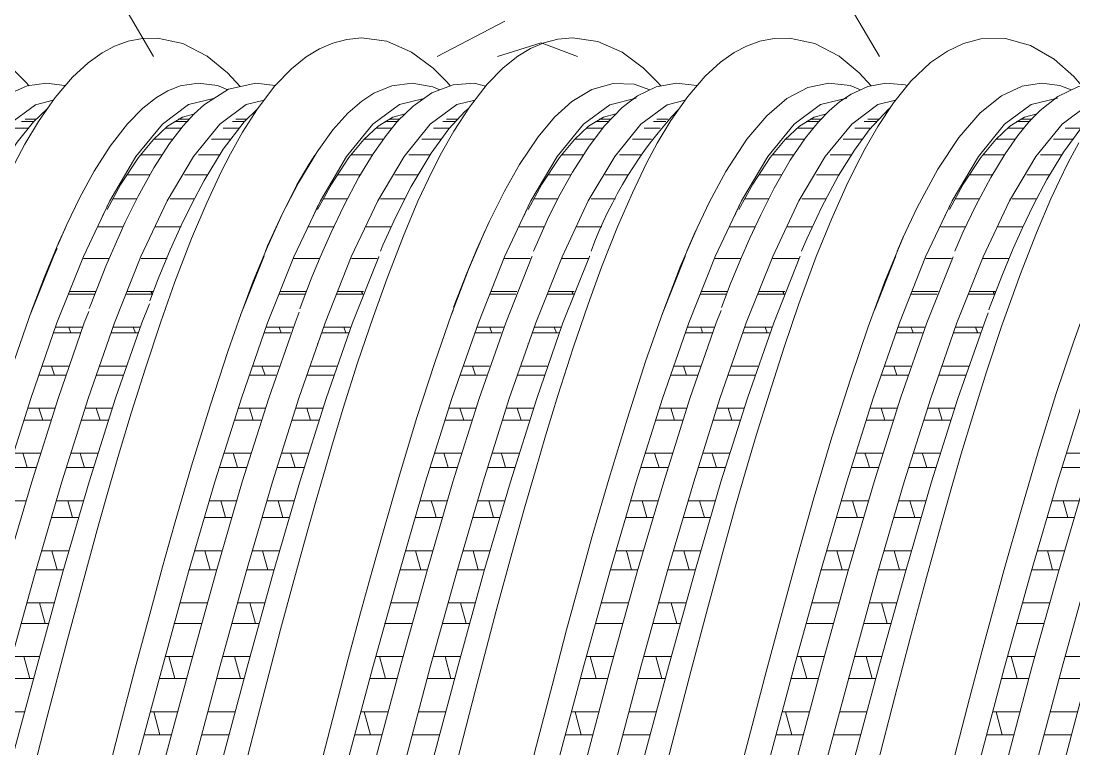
# Model space of a CAD drawing. Header units: millimetres. Extents: x 4229 to 8429, y -1187 to 1783.
# Drawn here: x 7323.5 to 7395.3, y 1054.7 to 1104.3 of the extents above; entities that cross this region are included whole.
import ezdxf

# ---------------------------------------------------------------- set-up
doc = ezdxf.new("R2010")
doc.units = ezdxf.units.MM

msp = doc.modelspace()

# ---------------------------------------------------------------- linework, layer by layer
at = {"lineweight": 5}
for p, q in [((7332.554, 1101.863), (7330.282, 1105.759)), ((7382.056, 1101.854), (7379.778, 1105.759)), ((7356.515, 1104.274), (7351.906, 1101.86)), ((7356.014, 1101.859), (7358.99, 1102.789)), ((7358.99, 1102.789), (7361.473, 1101.858)), ((7324.413, 1097.433), (7323.557, 1097.433)), ((7324.566, 1097.587), (7323.803, 1097.587)), ((7334.892, 1097.433), (7333.978, 1097.433)), ((7335.04, 1097.587), (7334.242, 1097.587)), ((7338.787, 1097.433), (7337.931, 1097.433)), ((7338.94, 1097.587), (7338.177, 1097.587)), ((7349.243, 1097.433), (7348.33, 1097.433)), ((7349.357, 1097.587), (7348.646, 1097.587)), ((7353.138, 1097.433), (7352.282, 1097.433)), ((7353.291, 1097.587), (7352.528, 1097.587)), ((7363.604, 1097.433), (7362.69, 1097.433)), ((7363.752, 1097.587), (7362.953, 1097.587)), ((7367.499, 1097.433), (7366.643, 1097.433)), ((7367.652, 1097.587), (7366.889, 1097.587)), ((7377.979, 1097.433), (7377.065, 1097.433)), ((7378.126, 1097.587), (7377.328, 1097.587)), ((7381.874, 1097.433), (7381.018, 1097.433)), ((7382.027, 1097.587), (7381.263, 1097.587)), ((7392.329, 1097.433), (7391.415, 1097.433)), ((7392.476, 1097.587), (7391.678, 1097.587)), ((7324.032, 1096.974), (7322.923, 1096.974)), ((7334.451, 1096.974), (7333.356, 1096.974)), ((7338.406, 1096.974), (7337.297, 1096.974)), ((7348.839, 1096.974), (7347.719, 1096.974)), ((7352.757, 1096.974), (7351.648, 1096.974)), ((7363.2, 1096.974), (7362.08, 1096.974)), ((7367.117, 1096.974), (7366.009, 1096.974)), ((7377.575, 1096.974), (7376.455, 1096.974)), ((7381.492, 1096.974), (7380.384, 1096.974)), ((7391.887, 1096.974), (7390.793, 1096.974)), ((7395.842, 1096.974), (7394.734, 1096.974)), ((7333.892, 1096.212), (7332.551, 1096.212)), ((7337.806, 1096.212), (7336.503, 1096.212)), ((7348.243, 1096.212), (7346.902, 1096.212)), ((7352.157, 1096.212), (7350.854, 1096.212)), ((7362.603, 1096.212), (7361.263, 1096.212)), ((7366.518, 1096.212), (7365.214, 1096.212)), ((7376.974, 1096.212), (7375.651, 1096.212)), ((7380.893, 1096.212), (7379.589, 1096.212)), ((7391.324, 1096.212), (7390, 1096.212)), ((7395.243, 1096.212), (7393.939, 1096.212)), ((7329.22, 1095.151), (7329.218, 1095.151)), ((7329.393, 1095.398), (7329.393, 1095.405)), ((7333.147, 1095.151), (7331.681, 1095.151)), ((7337.073, 1095.151), (7335.617, 1095.151)), ((7343.571, 1095.151), (7343.569, 1095.151)), ((7343.744, 1095.398), (7343.744, 1095.405)), ((7347.498, 1095.151), (7346.032, 1095.151)), ((7351.424, 1095.151), (7349.968, 1095.151)), ((7357.932, 1095.151), (7357.929, 1095.151)), ((7358.105, 1095.398), (7358.105, 1095.405)), ((7361.858, 1095.151), (7360.393, 1095.151)), ((7365.785, 1095.151), (7364.328, 1095.151)), ((7372.307, 1095.151), (7372.304, 1095.151)), ((7372.48, 1095.398), (7372.48, 1095.405)), ((7376.21, 1095.151), (7374.773, 1095.151)), ((7380.159, 1095.151), (7378.703, 1095.151)), ((7386.657, 1095.151), (7386.654, 1095.151)), ((7386.83, 1095.398), (7386.83, 1095.405)), ((7390.583, 1095.151), (7389.117, 1095.151)), ((7394.509, 1095.151), (7393.053, 1095.151)), ((7332.305, 1093.799), (7330.739, 1093.799)), ((7336.236, 1093.799), (7334.672, 1093.799)), ((7346.656, 1093.799), (7345.09, 1093.799)), ((7350.587, 1093.799), (7349.023, 1093.799)), ((7361.034, 1093.799), (7359.469, 1093.799)), ((7364.948, 1093.799), (7363.354, 1093.799)), ((7375.409, 1093.799), (7373.844, 1093.799)), ((7379.323, 1093.799), (7377.758, 1093.799)), ((7389.759, 1093.799), (7388.194, 1093.799)), ((7393.673, 1093.799), (7392.108, 1093.799)), ((7331.422, 1092.164), (7329.751, 1092.164)), ((7335.351, 1092.164), (7333.681, 1092.164)), ((7345.776, 1092.164), (7344.143, 1092.164)), ((7349.698, 1092.164), (7348.028, 1092.164)), ((7360.137, 1092.164), (7358.503, 1092.164)), ((7364.063, 1092.164), (7362.393, 1092.164)), ((7374.512, 1092.164), (7372.878, 1092.164)), ((7378.434, 1092.164), (7376.764, 1092.164)), ((7388.862, 1092.164), (7387.228, 1092.164)), ((7392.784, 1092.164), (7391.114, 1092.164)), ((7329.393, 1091.627), (7329.086, 1090.963)), ((7329.393, 1091.668), (7329.393, 1091.627)), ((7343.744, 1091.627), (7343.437, 1090.963)), ((7343.744, 1091.668), (7343.744, 1091.627)), ((7358.105, 1091.627), (7357.798, 1090.963)), ((7358.105, 1091.668), (7358.105, 1091.627)), ((7372.48, 1091.627), (7372.172, 1090.963)), ((7372.48, 1091.668), (7372.48, 1091.627)), ((7386.83, 1091.627), (7386.522, 1090.963)), ((7386.83, 1091.668), (7386.83, 1091.627)), ((7326.576, 1090.255), (7326.572, 1090.255)), ((7330.491, 1090.255), (7328.781, 1090.255)), ((7334.43, 1090.255), (7332.695, 1090.255)), ((7340.927, 1090.255), (7340.923, 1090.255)), ((7344.843, 1090.255), (7343.132, 1090.255)), ((7348.781, 1090.255), (7347.046, 1090.255)), ((7355.287, 1090.255), (7355.283, 1090.255)), ((7359.203, 1090.255), (7357.492, 1090.255)), ((7363.119, 1090.255), (7361.409, 1090.255)), ((7369.662, 1090.255), (7369.658, 1090.255)), ((7373.578, 1090.255), (7371.867, 1090.255)), ((7377.516, 1090.255), (7375.781, 1090.255)), ((7384.012, 1090.255), (7384.008, 1090.255)), ((7387.928, 1090.255), (7386.217, 1090.255)), ((7391.844, 1090.255), (7390.134, 1090.255)), ((7329.535, 1088.084), (7327.78, 1088.084)), ((7333.475, 1088.084), (7331.708, 1088.084)), ((7343.898, 1088.084), (7342.131, 1088.084)), ((7347.798, 1088.084), (7346.048, 1088.084)), ((7358.247, 1088.084), (7356.491, 1088.084)), ((7362.186, 1088.084), (7360.419, 1088.084)), ((7372.622, 1088.084), (7370.866, 1088.084)), ((7376.561, 1088.084), (7374.794, 1088.084)), ((7386.972, 1088.084), (7385.216, 1088.084)), ((7390.883, 1088.084), (7389.134, 1088.084)), ((7328.553, 1085.666), (7326.77, 1085.666)), ((7326.835, 1085.828), (7328.617, 1085.828)), ((7332.491, 1085.666), (7330.709, 1085.666)), ((7330.773, 1085.828), (7332.555, 1085.828)), ((7332.454, 1085.642), (7332.381, 1085.828)), ((7332.476, 1085.627), (7332.399, 1085.828)), ((7342.904, 1085.666), (7341.121, 1085.666)), ((7341.186, 1085.828), (7342.968, 1085.828)), ((7346.842, 1085.666), (7345.06, 1085.666)), ((7345.102, 1085.828), (7346.879, 1085.828)), ((7346.805, 1085.642), (7346.732, 1085.828)), ((7346.827, 1085.627), (7346.75, 1085.828)), ((7357.265, 1085.666), (7355.482, 1085.666)), ((7355.546, 1085.828), (7357.329, 1085.828)), ((7361.175, 1085.666), (7359.399, 1085.666)), ((7359.462, 1085.828), (7361.24, 1085.828)), ((7361.166, 1085.642), (7361.093, 1085.828)), ((7361.188, 1085.627), (7361.11, 1085.828)), ((7371.64, 1085.666), (7369.857, 1085.666)), ((7369.921, 1085.828), (7371.704, 1085.828)), ((7375.578, 1085.666), (7373.795, 1085.666)), ((7373.837, 1085.828), (7375.615, 1085.828)), ((7375.541, 1085.642), (7375.468, 1085.828)), ((7375.563, 1085.627), (7375.485, 1085.828)), ((7385.99, 1085.666), (7384.207, 1085.666)), ((7384.271, 1085.828), (7386.054, 1085.828)), ((7389.9, 1085.666), (7388.124, 1085.666)), ((7388.21, 1085.828), (7389.992, 1085.828)), ((7389.891, 1085.642), (7389.817, 1085.828)), ((7389.913, 1085.627), (7389.835, 1085.828)), ((7352.991, 1084.553), (7352.858, 1084.216)), ((7327.557, 1083.014), (7325.755, 1083.014)), ((7325.903, 1083.409), (7327.703, 1083.409)), ((7331.487, 1083.014), (7329.673, 1083.014)), ((7329.815, 1083.409), (7331.626, 1083.409)), ((7331.174, 1083.409), (7331.321, 1083.014)), ((7331.176, 1083.409), (7331.324, 1083.014)), ((7341.908, 1083.014), (7340.106, 1083.014)), ((7340.254, 1083.409), (7342.054, 1083.409)), ((7345.847, 1083.014), (7344.046, 1083.014)), ((7344.166, 1083.409), (7345.977, 1083.409)), ((7345.525, 1083.409), (7345.672, 1083.014)), ((7345.527, 1083.409), (7345.676, 1083.014)), ((7356.268, 1083.014), (7354.467, 1083.014)), ((7354.615, 1083.409), (7356.415, 1083.409)), ((7360.198, 1083.014), (7358.385, 1083.014)), ((7358.556, 1083.409), (7360.35, 1083.409)), ((7359.886, 1083.409), (7360.032, 1083.014)), ((7359.887, 1083.409), (7360.036, 1083.014)), ((7370.643, 1083.014), (7368.841, 1083.014)), ((7368.99, 1083.409), (7370.789, 1083.409)), ((7374.573, 1083.014), (7372.76, 1083.014)), ((7372.902, 1083.409), (7374.712, 1083.409)), ((7374.261, 1083.409), (7374.407, 1083.014)), ((7374.262, 1083.409), (7374.411, 1083.014)), ((7384.993, 1083.014), (7383.191, 1083.014)), ((7383.339, 1083.409), (7385.139, 1083.409)), ((7388.923, 1083.014), (7387.109, 1083.014)), ((7387.251, 1083.409), (7389.062, 1083.409)), ((7388.611, 1083.409), (7388.757, 1083.014)), ((7388.612, 1083.409), (7388.761, 1083.014)), ((7329.393, 1082.283), (7329.393, 1082.252)), ((7343.744, 1082.283), (7343.744, 1082.252)), ((7358.105, 1082.283), (7358.105, 1082.252)), ((7372.48, 1082.283), (7372.48, 1082.252)), ((7386.83, 1082.283), (7386.83, 1082.252)), ((7324.953, 1080.757), (7326.766, 1080.757)), ((7325.601, 1080.757), (7325.81, 1080.145)), ((7328.861, 1080.757), (7330.69, 1080.757)), ((7339.304, 1080.757), (7341.117, 1080.757)), ((7339.953, 1080.757), (7340.161, 1080.145)), ((7343.213, 1080.757), (7345.041, 1080.757)), ((7353.664, 1080.757), (7355.478, 1080.757)), ((7354.313, 1080.757), (7354.522, 1080.145)), ((7357.573, 1080.757), (7359.402, 1080.757)), ((7368.039, 1080.757), (7369.853, 1080.757)), ((7368.688, 1080.757), (7368.896, 1080.145)), ((7371.948, 1080.757), (7373.777, 1080.757)), ((7382.389, 1080.757), (7384.203, 1080.757)), ((7383.038, 1080.757), (7383.246, 1080.145)), ((7386.298, 1080.757), (7388.135, 1080.757)), ((7326.555, 1080.145), (7324.74, 1080.145)), ((7330.487, 1080.145), (7328.656, 1080.145)), ((7340.906, 1080.145), (7339.091, 1080.145)), ((7344.838, 1080.145), (7343.007, 1080.145)), ((7355.267, 1080.145), (7353.452, 1080.145)), ((7359.198, 1080.145), (7357.368, 1080.145)), ((7369.642, 1080.145), (7367.827, 1080.145)), ((7373.573, 1080.145), (7371.743, 1080.145)), ((7383.992, 1080.145), (7382.177, 1080.145)), ((7387.923, 1080.145), (7386.093, 1080.145)), ((7323.989, 1077.888), (7325.816, 1077.888)), ((7324.998, 1077.077), (7324.739, 1077.888)), ((7327.905, 1077.888), (7329.737, 1077.888)), ((7328.912, 1077.077), (7328.652, 1077.888)), ((7338.34, 1077.888), (7340.167, 1077.888)), ((7339.349, 1077.077), (7339.09, 1077.888)), ((7342.257, 1077.888), (7344.095, 1077.888)), ((7343.263, 1077.077), (7343.003, 1077.888)), ((7352.701, 1077.888), (7354.527, 1077.888)), ((7353.71, 1077.077), (7353.451, 1077.888)), ((7356.617, 1077.888), (7358.448, 1077.888)), ((7357.624, 1077.077), (7357.364, 1077.888)), ((7367.076, 1077.888), (7368.902, 1077.888)), ((7368.085, 1077.077), (7367.826, 1077.888)), ((7370.992, 1077.888), (7372.823, 1077.888)), ((7371.998, 1077.077), (7371.738, 1077.888)), ((7381.426, 1077.888), (7383.252, 1077.888)), ((7382.435, 1077.077), (7382.176, 1077.888)), ((7385.342, 1077.888), (7387.173, 1077.888)), ((7386.348, 1077.077), (7386.088, 1077.888)), ((7325.552, 1077.077), (7323.727, 1077.077)), ((7329.489, 1077.077), (7327.64, 1077.077)), ((7339.904, 1077.077), (7338.078, 1077.077)), ((7343.82, 1077.077), (7341.991, 1077.077)), ((7354.264, 1077.077), (7352.439, 1077.077)), ((7358.181, 1077.077), (7356.351, 1077.077)), ((7368.639, 1077.077), (7366.814, 1077.077)), ((7372.556, 1077.077), (7370.726, 1077.077)), ((7382.989, 1077.077), (7381.163, 1077.077)), ((7386.906, 1077.077), (7385.076, 1077.077)), ((7323.011, 1074.82), (7324.857, 1074.82)), ((7326.929, 1074.82), (7328.762, 1074.82)), ((7337.362, 1074.82), (7339.208, 1074.82)), ((7341.28, 1074.82), (7343.113, 1074.82)), ((7351.722, 1074.82), (7353.569, 1074.82)), ((7355.641, 1074.82), (7357.474, 1074.82)), ((7366.097, 1074.82), (7367.944, 1074.82)), ((7370.016, 1074.82), (7371.849, 1074.82)), ((7380.447, 1074.82), (7382.294, 1074.82)), ((7384.366, 1074.82), (7386.199, 1074.82)), ((7394.808, 1074.82), (7396.654, 1074.82)), ((7324.552, 1073.829), (7322.709, 1073.829)), ((7328.452, 1073.829), (7326.617, 1073.829)), ((7338.904, 1073.829), (7337.06, 1073.829)), ((7342.803, 1073.829), (7340.968, 1073.829)), ((7353.264, 1073.829), (7351.421, 1073.829)), ((7357.163, 1073.829), (7355.329, 1073.829)), ((7367.639, 1073.829), (7365.796, 1073.829)), ((7371.538, 1073.829), (7369.704, 1073.829)), ((7381.989, 1073.829), (7380.146, 1073.829)), ((7385.888, 1073.829), (7384.054, 1073.829)), ((7396.35, 1073.829), (7394.507, 1073.829)), ((7322.023, 1071.572), (7323.859, 1071.572)), ((7325.941, 1071.572), (7327.774, 1071.572)), ((7327.033, 1070.421), (7326.701, 1071.572)), ((7336.374, 1071.572), (7338.21, 1071.572)), ((7340.292, 1071.572), (7342.125, 1071.572)), ((7341.384, 1070.421), (7341.052, 1071.572)), ((7350.735, 1071.572), (7352.57, 1071.572)), ((7354.652, 1071.572), (7356.485, 1071.572)), ((7355.744, 1070.421), (7355.413, 1071.572)), ((7365.11, 1071.572), (7366.945, 1071.572)), ((7369.027, 1071.572), (7370.86, 1071.572)), ((7370.119, 1070.421), (7369.788, 1071.572)), ((7379.459, 1071.572), (7381.295, 1071.572)), ((7383.377, 1071.572), (7385.21, 1071.572)), ((7384.469, 1070.421), (7384.138, 1071.572)), ((7393.82, 1071.572), (7395.656, 1071.572)), ((7327.433, 1070.421), (7325.598, 1070.421)), ((7337.872, 1070.421), (7336.024, 1070.421)), ((7341.784, 1070.421), (7339.949, 1070.421)), ((7352.232, 1070.421), (7350.384, 1070.421)), ((7356.145, 1070.421), (7354.31, 1070.421)), ((7366.607, 1070.421), (7364.759, 1070.421)), ((7370.52, 1070.421), (7368.685, 1070.421)), ((7380.957, 1070.421), (7379.109, 1070.421)), ((7384.87, 1070.421), (7383.035, 1070.421)), ((7395.318, 1070.421), (7393.47, 1070.421)), ((7324.927, 1068.164), (7326.778, 1068.164)), ((7325.631, 1068.164), (7325.992, 1066.873)), ((7335.364, 1068.164), (7337.22, 1068.164)), ((7339.278, 1068.164), (7341.129, 1068.164)), ((7339.983, 1068.164), (7340.343, 1066.873)), ((7349.724, 1068.164), (7351.581, 1068.164)), ((7353.639, 1068.164), (7355.49, 1068.164)), ((7354.343, 1068.164), (7354.703, 1066.873)), ((7364.099, 1068.164), (7365.956, 1068.164)), ((7368.014, 1068.164), (7369.865, 1068.164)), ((7368.718, 1068.164), (7369.078, 1066.873)), ((7378.449, 1068.164), (7380.306, 1068.164)), ((7382.364, 1068.164), (7384.214, 1068.164)), ((7383.068, 1068.164), (7383.428, 1066.873)), ((7392.81, 1068.164), (7394.667, 1068.164)), ((7326.415, 1066.873), (7324.555, 1066.873)), ((7336.848, 1066.873), (7334.996, 1066.873)), ((7340.767, 1066.873), (7338.906, 1066.873)), ((7351.209, 1066.873), (7349.357, 1066.873)), ((7355.127, 1066.873), (7353.266, 1066.873)), ((7365.583, 1066.873), (7363.732, 1066.873)), ((7369.502, 1066.873), (7367.641, 1066.873)), ((7379.933, 1066.873), (7378.081, 1066.873)), ((7383.852, 1066.873), (7381.991, 1066.873)), ((7394.294, 1066.873), (7392.442, 1066.873)), ((7323.925, 1064.616), (7325.782, 1064.616)), ((7325.156, 1063.208), (7324.771, 1064.616)), ((7334.353, 1064.616), (7336.204, 1064.616)), ((7338.276, 1064.616), (7340.133, 1064.616)), ((7339.507, 1063.208), (7339.122, 1064.616)), ((7348.714, 1064.616), (7350.565, 1064.616)), ((7352.636, 1064.616), (7354.493, 1064.616)), ((7353.868, 1063.208), (7353.482, 1064.616)), ((7363.089, 1064.616), (7364.94, 1064.616)), ((7367.011, 1064.616), (7368.868, 1064.616)), ((7368.243, 1063.208), (7367.857, 1064.616)), ((7377.439, 1064.616), (7379.29, 1064.616)), ((7381.361, 1064.616), (7383.218, 1064.616)), ((7382.592, 1063.208), (7382.207, 1064.616)), ((7391.8, 1064.616), (7393.651, 1064.616)), ((7325.395, 1063.208), (7323.532, 1063.208)), ((7335.818, 1063.208), (7333.952, 1063.208)), ((7339.746, 1063.208), (7337.883, 1063.208)), ((7350.179, 1063.208), (7348.313, 1063.208)), ((7354.106, 1063.208), (7352.243, 1063.208)), ((7364.554, 1063.208), (7362.688, 1063.208)), ((7368.481, 1063.208), (7366.618, 1063.208)), ((7378.904, 1063.208), (7377.038, 1063.208)), ((7382.831, 1063.208), (7380.968, 1063.208)), ((7393.264, 1063.208), (7391.399, 1063.208)), ((7322.905, 1060.951), (7324.776, 1060.951)), ((7323.721, 1060.951), (7324.129, 1059.448)), ((7333.341, 1060.951), (7335.199, 1060.951)), ((7334.013, 1059.448), (7333.601, 1060.951)), ((7337.256, 1060.951), (7339.127, 1060.951)), ((7338.072, 1060.951), (7338.48, 1059.448)), ((7347.702, 1060.951), (7349.56, 1060.951)), ((7348.374, 1059.448), (7347.961, 1060.951)), ((7351.616, 1060.951), (7353.487, 1060.951)), ((7352.433, 1060.951), (7352.841, 1059.448)), ((7362.077, 1060.951), (7363.935, 1060.951)), ((7362.748, 1059.448), (7362.336, 1060.951)), ((7365.991, 1060.951), (7367.862, 1060.951)), ((7366.808, 1060.951), (7367.216, 1059.448)), ((7376.427, 1060.951), (7378.285, 1060.951)), ((7377.098, 1059.448), (7376.686, 1060.951)), ((7380.341, 1060.951), (7382.212, 1060.951)), ((7381.157, 1060.951), (7381.566, 1059.448)), ((7390.788, 1060.951), (7392.645, 1060.951)), ((7391.459, 1059.448), (7391.047, 1060.951)), ((7394.702, 1060.951), (7396.573, 1060.951)), ((7324.366, 1059.448), (7322.502, 1059.448)), ((7334.796, 1059.448), (7332.934, 1059.448)), ((7338.717, 1059.448), (7336.853, 1059.448)), ((7349.157, 1059.448), (7347.295, 1059.448)), ((7353.077, 1059.448), (7351.213, 1059.448)), ((7363.532, 1059.448), (7361.67, 1059.448)), ((7367.452, 1059.448), (7365.588, 1059.448)), ((7377.882, 1059.448), (7376.02, 1059.448)), ((7381.802, 1059.448), (7379.938, 1059.448)), ((7392.243, 1059.448), (7390.381, 1059.448)), ((7396.163, 1059.448), (7394.299, 1059.448)), ((7321.897, 1057.191), (7323.757, 1057.191)), ((7332.33, 1057.191), (7334.194, 1057.191)), ((7332.567, 1057.191), (7332.993, 1055.616)), ((7336.248, 1057.191), (7338.108, 1057.191)), ((7346.69, 1057.191), (7348.554, 1057.191)), ((7346.928, 1057.191), (7347.354, 1055.616)), ((7350.608, 1057.191), (7352.469, 1057.191)), ((7361.065, 1057.191), (7362.929, 1057.191)), ((7361.303, 1057.191), (7361.728, 1055.616)), ((7364.983, 1057.191), (7366.844, 1057.191)), ((7375.415, 1057.191), (7377.279, 1057.191)), ((7375.653, 1057.191), (7376.078, 1055.616)), ((7379.333, 1057.191), (7381.194, 1057.191)), ((7389.776, 1057.191), (7391.64, 1057.191)), ((7390.013, 1057.191), (7390.439, 1055.616)), ((7393.694, 1057.191), (7395.554, 1057.191)), ((7333.774, 1055.616), (7331.91, 1055.616)), ((7337.684, 1055.616), (7335.828, 1055.616)), ((7348.135, 1055.616), (7346.27, 1055.616)), ((7352.044, 1055.616), (7350.189, 1055.616)), ((7362.51, 1055.616), (7360.645, 1055.616)), ((7366.419, 1055.616), (7364.564, 1055.616)), ((7376.86, 1055.616), (7374.995, 1055.616)), ((7380.769, 1055.616), (7378.914, 1055.616)), ((7391.22, 1055.616), (7389.356, 1055.616)), ((7395.13, 1055.616), (7393.274, 1055.616))]:
    msp.add_line(p, q, dxfattribs=at)
at = {"lineweight": 5, "flags": 128}
for points in [[(7338.469, 1099.804), (7337.6, 1100.747), (7336.217, 1101.89), (7334.564, 1102.747), (7332.83, 1103.114), (7331.804, 1103.09), (7330.824, 1102.9), (7329.905, 1102.565), (7329.043, 1102.105), (7328.098, 1101.433), (7327.029, 1100.448), (7325.839, 1099.057), (7324.703, 1097.422), (7323.789, 1095.882), (7323.081, 1094.542)], [(7352.786, 1099.856), (7352.577, 1100.109), (7351.626, 1101.061), (7350.155, 1102.154), (7348.462, 1102.894), (7346.74, 1103.126), (7345.735, 1103.025), (7344.776, 1102.765), (7343.873, 1102.37), (7342.976, 1101.825), (7341.962, 1101.013), (7340.836, 1099.849), (7339.64, 1098.289), (7338.626, 1096.69), (7337.807, 1095.226), (7337.171, 1093.986), (7336.182, 1091.882), (7335.148, 1089.443), (7334.013, 1086.487), (7333.059, 1083.777), (7332.005, 1080.606), (7331.038, 1077.547), (7330.238, 1074.908), (7329.57, 1072.63), (7328.777, 1069.834), (7327.816, 1066.317), (7326.694, 1062.124), (7325.307, 1056.846), (7324.139, 1052.323)], [(7367.144, 1099.848), (7366.905, 1100.135), (7365.966, 1101.072), (7364.524, 1102.151), (7362.856, 1102.889), (7361.133, 1103.126), (7360.124, 1103.03), (7359.168, 1102.779), (7358.273, 1102.395), (7357.398, 1101.873), (7356.409, 1101.091), (7355.306, 1099.962), (7354.097, 1098.411), (7353.038, 1096.779), (7352.193, 1095.288), (7351.548, 1094.039), (7350.591, 1091.998), (7349.592, 1089.629), (7348.484, 1086.755), (7347.53, 1084.098), (7346.476, 1080.974), (7345.496, 1077.887), (7344.69, 1075.215), (7344.166, 1073.413), (7343.607, 1071.451), (7342.928, 1069.033), (7342.129, 1066.137), (7341.223, 1062.785), (7339.821, 1057.456), (7338.654, 1052.884)], [(7381.503, 1099.86), (7380.686, 1100.747), (7379.306, 1101.888), (7377.654, 1102.745), (7375.918, 1103.114), (7374.891, 1103.091), (7373.914, 1102.901), (7373.003, 1102.571), (7372.155, 1102.122), (7371.228, 1101.468), (7370.171, 1100.506), (7368.989, 1099.14), (7367.839, 1097.502), (7366.909, 1095.944), (7366.184, 1094.578), (7365.217, 1092.555), (7364.207, 1090.235), (7363.116, 1087.495), (7362.189, 1084.971), (7361.17, 1081.994), (7360.157, 1078.817), (7359.297, 1076), (7358.595, 1073.631), (7357.882, 1071.164), (7356.988, 1067.984), (7355.921, 1064.059), (7354.49, 1058.594), (7353.258, 1053.821)], [(7395.856, 1099.85), (7395.305, 1100.49), (7393.964, 1101.672), (7392.368, 1102.601), (7390.658, 1103.078), (7388.973, 1103.051), (7387.789, 1102.739), (7386.696, 1102.227), (7385.545, 1101.438), (7384.206, 1100.17), (7383.018, 1098.703), (7381.955, 1097.095), (7381.087, 1095.588), (7380.401, 1094.277), (7379.814, 1093.073), (7378.805, 1090.822), (7377.75, 1088.222), (7376.563, 1084.987), (7375.559, 1082.037), (7374.529, 1078.849), (7373.656, 1076.017), (7372.949, 1073.638), (7372.247, 1071.202), (7371.377, 1068.074), (7370.335, 1064.209), (7369.226, 1060.029), (7367.925, 1055.044), (7366.84, 1050.818)], [(7324.047, 1099.869), (7323.911, 1100.034), (7322.77, 1101.17)], [(7326.536, 1099.872), (7326.488, 1099.889), (7325.267, 1100.049), (7323.95, 1099.855), (7322.655, 1099.287), (7321.828, 1098.718), (7321.036, 1098.015), (7320.115, 1097), (7319.047, 1095.571), (7317.928, 1093.784), (7316.996, 1092.069), (7316.262, 1090.569), (7315.657, 1089.231), (7315.386, 1088.584)], [(7337.631, 1099.595), (7336.926, 1099.889), (7335.596, 1100.047), (7334.367, 1099.848), (7333.541, 1099.522), (7332.752, 1099.061), (7331.834, 1098.34), (7330.772, 1097.257), (7329.603, 1095.749), (7328.515, 1094.042), (7327.538, 1092.248), (7326.646, 1090.414), (7326.038, 1089.002)], [(7340.866, 1099.88), (7340.85, 1099.887), (7339.524, 1100.047), (7337.672, 1099.621), (7336.04, 1098.587), (7335.336, 1097.948), (7334.577, 1097.126), (7333.653, 1095.936), (7332.573, 1094.277), (7331.506, 1092.344), (7330.632, 1090.558), (7329.939, 1089.029), (7329.314, 1087.564), (7328.274, 1084.954), (7328.177, 1084.686)], [(7352.074, 1099.58), (7351.592, 1099.795), (7350.197, 1100.047), (7348.806, 1099.867), (7347.586, 1099.353), (7346.75, 1098.804), (7345.816, 1097.995), (7344.785, 1096.851), (7343.712, 1095.368), (7342.434, 1093.24), (7341.337, 1091.117), (7340.338, 1088.95), (7340.185, 1088.584)], [(7355.203, 1099.83), (7354.416, 1100.029), (7352.987, 1099.934), (7351.541, 1099.373), (7350.253, 1098.47), (7349.204, 1097.439), (7348.415, 1096.481), (7347.54, 1095.23), (7346.566, 1093.621), (7345.535, 1091.684), (7344.645, 1089.821), (7343.919, 1088.167), (7343.314, 1086.7), (7342.615, 1084.9), (7342.523, 1084.648)], [(7366.399, 1099.581), (7365.339, 1099.962), (7363.895, 1100.015), (7362.448, 1099.609), (7361.082, 1098.786), (7359.911, 1097.715), (7358.789, 1096.374), (7357.523, 1094.503), (7356.482, 1092.679), (7355.458, 1090.631), (7354.608, 1088.734), (7353.923, 1087.081), (7353.306, 1085.519), (7353.021, 1084.764)], [(7369.623, 1099.873), (7369.606, 1099.88), (7368.23, 1100.046), (7366.839, 1099.793), (7365.571, 1099.183), (7364.508, 1098.378), (7363.318, 1097.14), (7362.256, 1095.75), (7361.127, 1093.979), (7360.18, 1092.259), (7359.431, 1090.746), (7358.823, 1089.415), (7358.472, 1088.59)], [(7380.775, 1099.591), (7380.062, 1099.875), (7378.612, 1100.045), (7377.167, 1099.753), (7375.749, 1099), (7374.378, 1097.822), (7373.023, 1096.216), (7371.592, 1094.026), (7370.471, 1091.946), (7369.429, 1089.754), (7368.924, 1088.594)], [(7383.957, 1099.862), (7383.819, 1099.917), (7382.504, 1100.043), (7381.27, 1099.817), (7380.127, 1099.295), (7379.345, 1098.763), (7378.631, 1098.15), (7377.906, 1097.405), (7377.021, 1096.322), (7375.977, 1094.797), (7374.875, 1092.886), (7373.96, 1091.069), (7373.224, 1089.479), (7372.612, 1088.072), (7371.889, 1086.311), (7371.289, 1084.752)], [(7395.141, 1099.575), (7394.37, 1099.888), (7393.116, 1100.048), (7391.799, 1099.84), (7390.374, 1099.176), (7388.921, 1098.014), (7387.465, 1096.326), (7386.05, 1094.168), (7384.638, 1091.556), (7383.66, 1089.485), (7383.272, 1088.582)], [(7398.343, 1099.851), (7397.066, 1100.049), (7395.636, 1099.814), (7394.215, 1099.127), (7393.017, 1098.183), (7392.273, 1097.42), (7391.493, 1096.471), (7390.624, 1095.227), (7389.651, 1093.62), (7388.627, 1091.696), (7387.747, 1089.855), (7387.19, 1088.59)], [(7325.712, 1098.874), (7324.501, 1098.574), (7322.713, 1097.24), (7320.926, 1095.044), (7319.115, 1092.008), (7317.327, 1088.211), (7315.54, 1083.706), (7313.729, 1078.546), (7311.942, 1072.864), (7310.154, 1066.735), (7308.344, 1060.236), (7306.556, 1053.533), (7304.769, 1046.714), (7302.958, 1039.866), (7301.17, 1033.164), (7299.383, 1026.692), (7297.572, 1020.537), (7295.785, 1014.855), (7293.997, 1009.717), (7292.186, 1005.192)], [(7336.742, 1099.022), (7336.739, 1099.023), (7334.952, 1098.575), (7333.164, 1097.243), (7331.353, 1095.036), (7329.566, 1092.013), (7327.778, 1088.217), (7325.968, 1083.692), (7324.18, 1078.554), (7322.393, 1072.872), (7320.582, 1066.717), (7318.794, 1060.245), (7317.007, 1053.543), (7315.196, 1046.695), (7313.409, 1039.876), (7311.621, 1033.173), (7309.81, 1026.674), (7308.023, 1020.545), (7306.235, 1014.863), (7304.425, 1009.703), (7302.637, 1005.198), (7302.633, 1005.188)], [(7340.095, 1098.882), (7338.87, 1098.575), (7337.083, 1097.243), (7335.272, 1095.036), (7333.485, 1092.013), (7331.697, 1088.217), (7329.886, 1083.692), (7328.099, 1078.554), (7326.311, 1072.872), (7324.501, 1066.717), (7322.713, 1060.245), (7320.926, 1053.543), (7319.115, 1046.695), (7317.327, 1039.876), (7315.54, 1033.173), (7313.729, 1026.674), (7311.942, 1020.545), (7310.154, 1014.863), (7308.344, 1009.703), (7306.556, 1005.198), (7306.54, 1005.163)], [(7351.004, 1098.997), (7349.321, 1098.576), (7347.51, 1097.237), (7345.723, 1095.04), (7343.935, 1092.018), (7342.125, 1088.205), (7340.337, 1083.699), (7338.55, 1078.562), (7336.739, 1072.855), (7334.952, 1066.726), (7333.164, 1060.255), (7331.353, 1053.524), (7327.778, 1039.885), (7325.968, 1033.154), (7324.18, 1026.683), (7322.393, 1020.554), (7320.582, 1014.847), (7318.794, 1009.71), (7317.007, 1005.204)], [(7354.465, 1098.882), (7353.24, 1098.576), (7351.429, 1097.237), (7349.642, 1095.04), (7347.854, 1092.018), (7346.043, 1088.205), (7344.256, 1083.699), (7342.468, 1078.562), (7340.658, 1072.855), (7338.87, 1066.726), (7337.083, 1060.255), (7335.272, 1053.524), (7331.697, 1039.885), (7329.886, 1033.154), (7328.099, 1026.683), (7326.311, 1020.554), (7324.501, 1014.847), (7322.713, 1009.71), (7320.926, 1005.204)], [(7365.476, 1099.022), (7363.668, 1098.574), (7361.88, 1097.24), (7360.093, 1095.044), (7358.282, 1092.008), (7356.494, 1088.211), (7354.707, 1083.706), (7352.896, 1078.546), (7351.109, 1072.864), (7349.321, 1066.735), (7347.51, 1060.236), (7345.723, 1053.533), (7343.935, 1046.714), (7342.125, 1039.866), (7340.337, 1033.164), (7338.55, 1026.692), (7336.739, 1020.537), (7334.952, 1014.855), (7333.164, 1009.717), (7331.353, 1005.192), (7331.276, 1005.027)], [(7368.803, 1098.876), (7367.586, 1098.574), (7365.799, 1097.24), (7364.011, 1095.044), (7362.201, 1092.008), (7360.413, 1088.211), (7358.626, 1083.706), (7356.815, 1078.546), (7355.027, 1072.864), (7353.24, 1066.735), (7351.429, 1060.236), (7349.642, 1053.533), (7347.854, 1046.714), (7346.043, 1039.866), (7344.256, 1033.164), (7342.468, 1026.692), (7340.658, 1020.537), (7338.87, 1014.855), (7337.083, 1009.717), (7335.272, 1005.192)], [(7379.827, 1099.022), (7379.825, 1099.023), (7378.037, 1098.575), (7376.25, 1097.243), (7374.439, 1095.036), (7372.651, 1092.013), (7370.864, 1088.217), (7369.053, 1083.692), (7367.266, 1078.554), (7365.478, 1072.872), (7363.668, 1066.717), (7361.88, 1060.245), (7360.093, 1053.543), (7358.282, 1046.695), (7356.494, 1039.876), (7354.707, 1033.173), (7352.896, 1026.674), (7351.109, 1020.545), (7349.321, 1014.863), (7347.51, 1009.703), (7345.723, 1005.198), (7345.718, 1005.186)], [(7383.159, 1098.876), (7381.956, 1098.575), (7380.168, 1097.243), (7378.358, 1095.036), (7376.57, 1092.013), (7374.783, 1088.217), (7372.972, 1083.692), (7371.184, 1078.554), (7369.397, 1072.872), (7367.586, 1066.717), (7365.799, 1060.245), (7364.011, 1053.543), (7362.201, 1046.695), (7360.413, 1039.876), (7358.626, 1033.173), (7356.815, 1026.674), (7355.027, 1020.545), (7353.24, 1014.863), (7351.429, 1009.703), (7349.642, 1005.198)], [(7394.194, 1099.023), (7392.407, 1098.576), (7390.596, 1097.237), (7388.809, 1095.04), (7387.021, 1092.018), (7385.21, 1088.205), (7383.423, 1083.699), (7381.635, 1078.562), (7379.825, 1072.855), (7378.037, 1066.726), (7376.25, 1060.255), (7374.439, 1053.524), (7370.864, 1039.885), (7369.053, 1033.154), (7367.266, 1026.683), (7365.478, 1020.554), (7363.668, 1014.847), (7361.88, 1009.71), (7360.093, 1005.204), (7360.071, 1005.159)], [(7397.539, 1098.879), (7396.325, 1098.576), (7394.515, 1097.237), (7392.727, 1095.04), (7390.94, 1092.018), (7389.129, 1088.205), (7387.342, 1083.699), (7385.554, 1078.562), (7383.743, 1072.855), (7381.956, 1066.726), (7380.168, 1060.255), (7378.358, 1053.524), (7374.783, 1039.885), (7372.972, 1033.154), (7371.184, 1026.683), (7369.397, 1020.554), (7367.586, 1014.847), (7365.799, 1009.71), (7364.011, 1005.204), (7363.961, 1005.098)], [(7408.561, 1099.022), (7406.753, 1098.574), (7404.966, 1097.24), (7403.178, 1095.044), (7401.367, 1092.008), (7399.58, 1088.211), (7397.792, 1083.706), (7395.982, 1078.546), (7394.194, 1072.864), (7392.407, 1066.735), (7390.596, 1060.236), (7388.809, 1053.533), (7387.021, 1046.714), (7385.21, 1039.866), (7383.423, 1033.164), (7381.635, 1026.692), (7379.825, 1020.537), (7378.037, 1014.855), (7376.25, 1009.717), (7374.439, 1005.192), (7374.374, 1005.053)], [(7411.908, 1098.88), (7410.672, 1098.574), (7408.884, 1097.24), (7407.097, 1095.044), (7405.286, 1092.008), (7403.499, 1088.211), (7401.711, 1083.706), (7399.9, 1078.546), (7398.113, 1072.864), (7396.325, 1066.735), (7394.515, 1060.236), (7392.727, 1053.533), (7390.94, 1046.714), (7389.129, 1039.866), (7387.342, 1033.164), (7385.554, 1026.692), (7383.743, 1020.537), (7381.956, 1014.855), (7380.168, 1009.717), (7378.358, 1005.192)], [(7325.301, 1098.289), (7324.379, 1097.406), (7323.266, 1096.014), (7322.219, 1094.426), (7321.296, 1092.793), (7320.486, 1091.183), (7319.472, 1088.973), (7319.314, 1088.596)], [(7329.393, 1091.432), (7330.333, 1093.158), (7331.529, 1094.967), (7332.55, 1096.211), (7333.518, 1097.114), (7334.527, 1097.728), (7335.371, 1097.955)], [(7339.624, 1098.263), (7338.736, 1097.411), (7337.302, 1095.54), (7336.003, 1093.409), (7335.162, 1091.824), (7334.436, 1090.326), (7333.696, 1088.68), (7332.875, 1086.711), (7332.301, 1085.201)], [(7343.744, 1091.432), (7344.684, 1093.158), (7345.88, 1094.967), (7346.901, 1096.211), (7347.87, 1097.114), (7348.878, 1097.728), (7349.722, 1097.955)], [(7354.008, 1098.298), (7353.778, 1098.112), (7352.695, 1096.924), (7351.488, 1095.271), (7350.123, 1092.987), (7349.073, 1090.925), (7348.192, 1088.986), (7348.029, 1088.595)], [(7358.105, 1091.432), (7359.045, 1093.158), (7360.241, 1094.967), (7361.262, 1096.211), (7362.23, 1097.114), (7363.238, 1097.728), (7364.082, 1097.955)], [(7372.48, 1091.432), (7373.42, 1093.158), (7374.616, 1094.967), (7375.636, 1096.211), (7376.605, 1097.114), (7377.613, 1097.728), (7378.457, 1097.955)], [(7382.793, 1098.362), (7382.669, 1098.27), (7381.355, 1096.862), (7380.348, 1095.482), (7379.278, 1093.742), (7378.135, 1091.6), (7377.109, 1089.425), (7376.747, 1088.583)], [(7386.83, 1091.432), (7387.77, 1093.158), (7388.966, 1094.967), (7389.986, 1096.211), (7390.955, 1097.114), (7391.963, 1097.728), (7392.807, 1097.955)], [(7397.209, 1098.41), (7396.684, 1097.935), (7395.725, 1096.856), (7394.617, 1095.337), (7393.479, 1093.475), (7392.541, 1091.706), (7391.805, 1090.169), (7391.184, 1088.768), (7390.446, 1086.988), (7389.565, 1084.73), (7389.515, 1084.593)], [(7395.654, 1095.971), (7394.912, 1094.591), (7394.329, 1093.412), (7393.75, 1092.162), (7392.759, 1089.83), (7391.679, 1087.049), (7390.416, 1083.522), (7389.364, 1080.366), (7388.419, 1077.356), (7387.644, 1074.768), (7387.002, 1072.54), (7386.228, 1069.802), (7385.27, 1066.34), (7384.152, 1062.2), (7383.102, 1058.206), (7381.903, 1053.531)], [(7323.297, 1029.168), (7324.354, 1033.149), (7325.392, 1037.118), (7326.404, 1041.038), (7327.357, 1044.778), (7327.972, 1047.22), (7328.451, 1049.113), (7328.884, 1050.814), (7329.477, 1053.127), (7330.24, 1056.07), (7331.314, 1060.154), (7332.297, 1063.832), (7333.176, 1067.075), (7333.984, 1069.978), (7335.142, 1073.953), (7336.408, 1078.049), (7337.651, 1081.817), (7338.512, 1084.277), (7339.362, 1086.553), (7340.317, 1088.892), (7341.366, 1091.203), (7342.338, 1093.098), (7343.155, 1094.502), (7343.565, 1095.123)], [(7323.064, 1081.19), (7324.237, 1084.53), (7325.116, 1086.831), (7326.094, 1089.192), (7326.526, 1090.134)], [(7344.075, 1054.027), (7344.935, 1057.368), (7345.833, 1060.785), (7346.677, 1063.926), (7347.462, 1066.784), (7348.187, 1069.373), (7349.319, 1073.312), (7350.51, 1077.256), (7351.729, 1081.005), (7352.887, 1084.299), (7354.045, 1087.335), (7355.152, 1089.948)], [(7357.966, 1052.178), (7358.673, 1054.912), (7359.731, 1058.989), (7360.725, 1062.777), (7361.641, 1066.159), (7362.478, 1069.152), (7363.628, 1073.121), (7364.87, 1077.21), (7366.111, 1081.075), (7367.281, 1084.416), (7368.477, 1087.516), (7369.628, 1090.172)], [(7372.587, 1053.221), (7373.37, 1056.241), (7374.242, 1059.558), (7375.055, 1062.613), (7375.804, 1065.392), (7376.488, 1067.897), (7377.604, 1071.84), (7378.823, 1075.911), (7380.101, 1079.92), (7381.294, 1083.423), (7382.434, 1086.519), (7383.704, 1089.577)], [(7325.988, 1088.773), (7325.727, 1088.217), (7324.138, 1084.247)], [(7347.92, 1088.216), (7347.918, 1088.211), (7346.131, 1083.706), (7344.32, 1078.546), (7342.533, 1072.864), (7340.745, 1066.735), (7338.934, 1060.236), (7337.147, 1053.533), (7335.359, 1046.714), (7333.549, 1039.866), (7331.761, 1033.164), (7329.974, 1026.692), (7328.163, 1020.537), (7326.375, 1014.855), (7324.588, 1009.717), (7322.777, 1005.192), (7320.99, 1001.396), (7319.202, 998.372), (7317.392, 996.166), (7315.604, 994.834), (7313.817, 994.386), (7313.814, 994.387)], [(7358.375, 1088.24), (7358.361, 1088.211), (7356.574, 1083.706), (7354.763, 1078.546), (7352.976, 1072.864), (7351.188, 1066.735), (7349.377, 1060.236), (7347.59, 1053.533), (7345.802, 1046.714), (7343.992, 1039.866), (7342.204, 1033.164), (7340.417, 1026.692), (7338.606, 1020.537), (7336.819, 1014.855), (7335.031, 1009.717), (7333.22, 1005.192), (7331.433, 1001.396), (7329.645, 998.372), (7327.835, 996.166), (7326.047, 994.834), (7324.844, 994.532)], [(7362.304, 1088.252), (7362.288, 1088.217), (7360.477, 1083.692), (7358.69, 1078.554), (7356.902, 1072.872), (7355.091, 1066.717), (7353.304, 1060.245), (7351.516, 1053.543), (7349.706, 1046.695), (7347.918, 1039.876), (7346.131, 1033.173), (7344.32, 1026.674), (7342.533, 1020.545), (7340.745, 1014.863), (7338.934, 1009.703), (7337.147, 1005.198), (7335.359, 1001.4), (7333.549, 998.365), (7331.761, 996.169), (7329.974, 994.835), (7328.165, 994.387)], [(7340.1, 1088.263), (7340.073, 1088.205), (7338.491, 1084.217)], [(7376.657, 1088.254), (7376.634, 1088.205), (7374.847, 1083.699), (7373.059, 1078.562), (7371.249, 1072.855), (7369.461, 1066.726), (7367.674, 1060.255), (7365.863, 1053.524), (7362.288, 1039.885), (7360.477, 1033.154), (7358.69, 1026.683), (7356.902, 1020.554), (7355.091, 1014.847), (7353.304, 1009.71), (7351.516, 1005.204), (7349.706, 1001.391), (7347.918, 998.369), (7346.131, 996.171), (7344.32, 994.833), (7342.674, 994.422)], [(7387.077, 1088.205), (7385.29, 1083.699), (7383.502, 1078.562), (7381.692, 1072.855), (7379.904, 1066.726), (7378.117, 1060.255), (7376.306, 1053.524), (7372.731, 1039.885), (7370.92, 1033.154), (7369.133, 1026.683), (7367.345, 1020.554), (7365.535, 1014.847), (7363.747, 1009.71), (7361.96, 1005.204), (7360.149, 1001.391), (7358.361, 998.369), (7356.574, 996.171), (7354.763, 994.833), (7353.55, 994.53)], [(7368.833, 1088.261), (7368.812, 1088.217), (7367.21, 1084.214)], [(7383.184, 1088.259), (7383.159, 1088.205), (7381.712, 1084.559)], [(7332.273, 1084.989), (7331.761, 1083.699), (7329.974, 1078.562), (7328.163, 1072.855), (7326.375, 1066.726), (7324.588, 1060.255), (7322.777, 1053.524), (7319.202, 1039.885), (7317.392, 1033.154), (7315.604, 1026.683), (7313.817, 1020.554), (7312.006, 1014.847), (7310.218, 1009.71), (7308.431, 1005.204), (7306.62, 1001.391), (7304.833, 998.369), (7303.045, 996.171), (7301.234, 994.833), (7299.447, 994.386)], [(7386.679, 1052.129), (7387.369, 1054.843), (7388.211, 1058.101), (7389.048, 1061.269), (7389.837, 1064.197), (7390.575, 1066.882), (7391.716, 1070.932), (7392.876, 1074.908), (7394.095, 1078.826), (7395.291, 1082.393), (7396.433, 1085.537)], [(7328.148, 1084.474), (7327.835, 1083.692), (7326.047, 1078.554), (7324.26, 1072.872), (7322.449, 1066.717), (7320.661, 1060.245), (7318.874, 1053.543), (7317.063, 1046.695), (7315.276, 1039.876), (7313.488, 1033.173), (7311.678, 1026.674), (7309.89, 1020.545), (7308.103, 1014.863), (7306.292, 1009.703), (7304.504, 1005.198), (7302.717, 1001.4), (7300.906, 998.365), (7299.119, 996.169), (7297.331, 994.835), (7296.114, 994.533)], [(7342.496, 1084.436), (7342.204, 1083.699), (7340.417, 1078.562), (7338.606, 1072.855), (7336.819, 1066.726), (7335.031, 1060.255), (7333.22, 1053.524), (7329.645, 1039.885), (7327.835, 1033.154), (7326.047, 1026.683), (7324.26, 1020.554), (7322.449, 1014.847), (7320.661, 1009.71), (7318.874, 1005.204), (7317.063, 1001.391), (7315.276, 998.369), (7313.488, 996.171), (7311.678, 994.833), (7310.475, 994.532)], [(7371.26, 1084.54), (7370.92, 1083.692), (7369.133, 1078.554), (7367.345, 1072.872), (7365.535, 1066.717), (7363.747, 1060.245), (7361.96, 1053.543), (7360.149, 1046.695), (7358.361, 1039.876), (7356.574, 1033.173), (7354.763, 1026.674), (7352.976, 1020.545), (7351.188, 1014.863), (7349.377, 1009.703), (7347.59, 1005.198), (7345.802, 1001.4), (7343.992, 998.365), (7342.204, 996.169), (7340.417, 994.835), (7339.163, 994.524)], [(7389.484, 1084.382), (7389.216, 1083.706), (7387.406, 1078.546), (7385.618, 1072.864), (7383.831, 1066.735), (7382.02, 1060.236), (7380.232, 1053.533), (7378.445, 1046.714), (7376.634, 1039.866), (7374.847, 1033.164), (7373.059, 1026.692), (7371.249, 1020.537), (7369.461, 1014.855), (7367.674, 1009.717), (7365.863, 1005.192), (7364.075, 1001.396), (7362.288, 998.372), (7360.477, 996.166), (7358.69, 994.834), (7356.902, 994.386), (7356.9, 994.387)], [(7400.002, 1084.57), (7399.659, 1083.706), (7397.849, 1078.546), (7396.061, 1072.864), (7394.274, 1066.735), (7392.463, 1060.236), (7390.676, 1053.533), (7388.888, 1046.714), (7387.077, 1039.866), (7385.29, 1033.164), (7383.502, 1026.692), (7381.692, 1020.537), (7379.904, 1014.855), (7378.117, 1009.717), (7376.306, 1005.192), (7374.518, 1001.396), (7372.731, 998.372), (7370.92, 996.166), (7369.133, 994.834), (7367.919, 994.53)], [(7403.827, 1084.353), (7403.563, 1083.692), (7401.775, 1078.554), (7399.988, 1072.872), (7398.177, 1066.717), (7396.39, 1060.245), (7394.602, 1053.543), (7392.791, 1046.695), (7391.004, 1039.876), (7389.216, 1033.173), (7387.406, 1026.674), (7385.618, 1020.545), (7383.831, 1014.863), (7382.02, 1009.703), (7380.232, 1005.198), (7378.445, 1001.4), (7376.634, 998.365), (7374.847, 996.169), (7373.059, 994.835), (7371.251, 994.387)], [(7326.916, 1083.014), (7326.828, 1083.266), (7326.774, 1083.409)], [(7341.267, 1083.014), (7341.179, 1083.266), (7341.125, 1083.409)], [(7355.627, 1083.014), (7355.54, 1083.266), (7355.486, 1083.409)], [(7370.002, 1083.014), (7369.915, 1083.266), (7369.861, 1083.409)], [(7384.352, 1083.014), (7384.265, 1083.266), (7384.211, 1083.409)], [(7323.634, 1074.82), (7323.776, 1074.379), (7323.941, 1073.829)], [(7327.547, 1074.82), (7327.608, 1074.629), (7327.853, 1073.829)], [(7337.986, 1074.82), (7338.128, 1074.379), (7338.292, 1073.829)], [(7341.898, 1074.82), (7341.959, 1074.629), (7342.204, 1073.829)], [(7352.346, 1074.82), (7352.488, 1074.379), (7352.652, 1073.829)], [(7356.259, 1074.82), (7356.32, 1074.629), (7356.565, 1073.829)], [(7366.721, 1074.82), (7366.863, 1074.379), (7367.027, 1073.829)], [(7370.634, 1074.82), (7370.695, 1074.629), (7370.94, 1073.829)], [(7381.071, 1074.82), (7381.213, 1074.379), (7381.377, 1073.829)], [(7384.984, 1074.82), (7385.045, 1074.629), (7385.29, 1073.829)], [(7337.472, 1070.421), (7337.281, 1071.092), (7337.136, 1071.572)], [(7351.833, 1070.421), (7351.642, 1071.092), (7351.497, 1071.572)], [(7366.208, 1070.421), (7366.017, 1071.092), (7365.872, 1071.572)], [(7380.558, 1070.421), (7380.367, 1071.092), (7380.221, 1071.572)], [(7394.918, 1070.421), (7394.727, 1071.092), (7394.582, 1071.572)], [(7336.063, 1068.164), (7336.111, 1068.001), (7336.425, 1066.873)], [(7350.423, 1068.164), (7350.472, 1068.001), (7350.786, 1066.873)], [(7364.798, 1068.164), (7364.847, 1068.001), (7365.161, 1066.873)], [(7379.148, 1068.164), (7379.197, 1068.001), (7379.511, 1066.873)], [(7393.509, 1068.164), (7393.558, 1068.001), (7393.872, 1066.873)]]:
    msp.add_lwpolyline(points, dxfattribs=at)
at = {"lineweight": 5}
msp.add_arc((7389.366, 1078.652), 28.741, 136.93204, 159.75864, dxfattribs=at)

doc.saveas('drawing.dxf')
